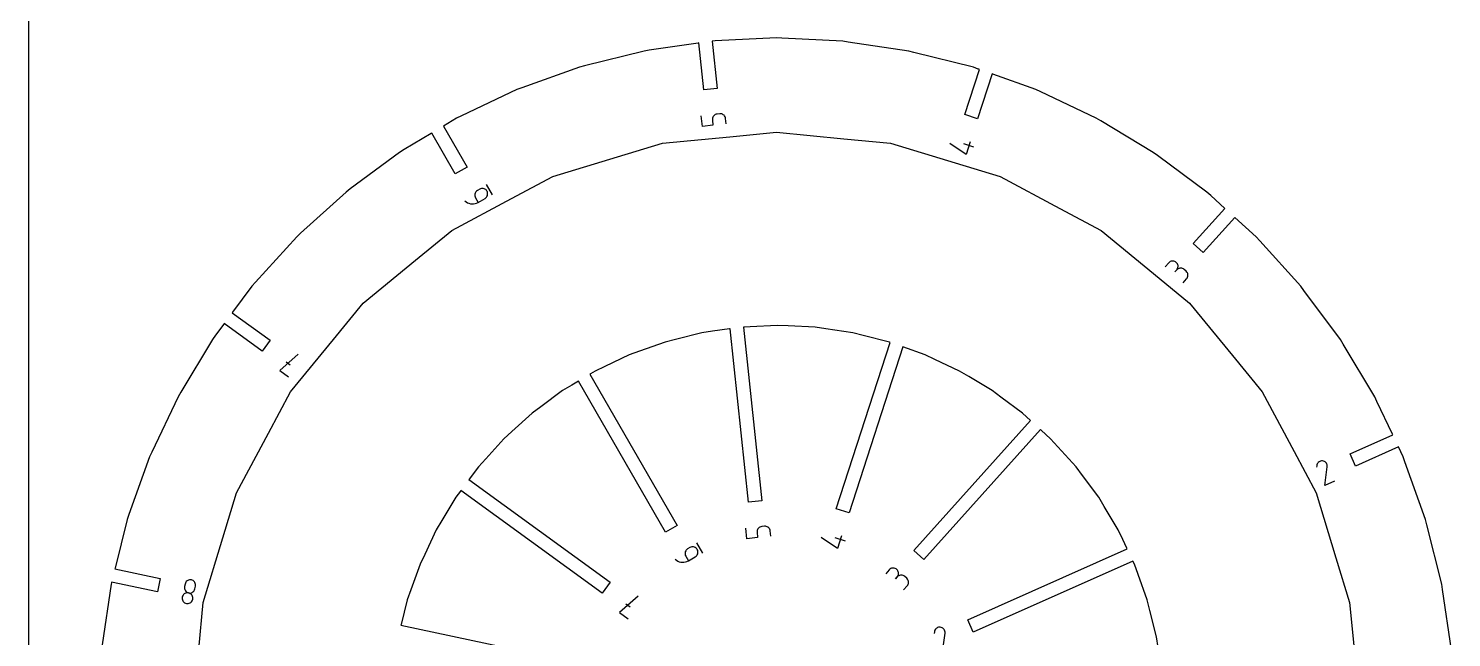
# Model space of a CAD drawing. Extents: x 0 to 800, y 0 to 1200.
# Drawn here: x 0 to 237.1, y 137.8 to 239.2 of the extents above; entities that cross this region are included whole.
import ezdxf

# ---------------------------------------------------------------- set-up
doc = ezdxf.new("R2010")
doc.units = 0
doc.header["$MEASUREMENT"] = 0
for name, color, linetype in [('annotation', 7, 'Continuous'), ('boundary', 7, 'Continuous'), ('frame', 7, 'Continuous'), ('hole', 7, 'Continuous')]:
    doc.layers.add(name, color=color, linetype=linetype)

msp = doc.modelspace()

# ---------------------------------------------------------------- linework, layer by layer
at = {"layer": 'annotation', "color": 1}
for p, q in [((112.28, 222.92), (112.09, 224.69)), ((114.05, 223.11), (112.28, 222.92)), ((113.98, 224.31), (113.95, 224.15)), ((113.95, 224.15), (113.95, 223.99)), ((113.95, 223.99), (114.05, 223.11)), ((114.03, 224.45), (113.98, 224.31)), ((114.1, 224.58), (114.03, 224.45)), ((114.2, 224.7), (114.1, 224.58)), ((114.31, 224.8), (114.2, 224.7)), ((114.44, 224.88), (114.31, 224.8)), ((114.59, 224.94), (114.44, 224.88)), ((114.74, 224.97), (114.59, 224.94)), ((115.18, 225.02), (114.74, 224.97)), ((114.74, 224.97), (114.74, 224.97)), ((115.34, 225.02), (115.18, 225.02)), ((115.5, 224.99), (115.34, 225.02)), ((115.64, 224.94), (115.5, 224.99)), ((115.77, 224.87), (115.64, 224.94)), ((115.89, 224.77), (115.77, 224.87)), ((115.99, 224.66), (115.89, 224.77)), ((116.07, 224.53), (115.99, 224.66)), ((116.13, 224.38), (116.07, 224.53)), ((116.16, 224.23), (116.13, 224.38)), ((116.25, 223.34), (116.16, 224.23)), ((116.16, 224.23), (116.16, 224.23)), ((156.21, 218.26), (153.53, 220.06)), ((157.54, 219.46), (155.85, 220.01)), ((156.9, 220.37), (156.21, 218.26)), ((74.37, 211.64), (74.35, 211.49)), ((74.35, 211.49), (74.36, 211.34)), ((74.36, 211.34), (74.4, 211.18)), ((74.4, 211.78), (74.37, 211.64)), ((74.47, 211.92), (74.4, 211.78)), ((74.4, 211.18), (74.47, 211.04)), ((74.55, 212.05), (74.47, 211.92)), ((74.47, 211.04), (74.92, 210.27)), ((74.66, 212.16), (74.55, 212.05)), ((74.8, 212.25), (74.66, 212.16)), ((75.18, 212.47), (74.8, 212.25)), ((74.8, 212.25), (74.8, 212.25)), ((75.32, 212.54), (75.18, 212.47)), ((75.47, 212.58), (75.32, 212.54)), ((75.63, 212.59), (75.47, 212.58)), ((75.78, 212.58), (75.63, 212.59)), ((75.93, 212.54), (75.78, 212.58)), ((76.06, 212.48), (75.93, 212.54)), ((76.19, 212.39), (76.06, 212.48)), ((76.07, 210.93), (76.2, 211.03)), ((76.3, 212.28), (76.19, 212.39)), ((76.2, 211.03), (76.31, 211.14)), ((76.39, 212.15), (76.3, 212.28)), ((76.31, 211.14), (76.39, 211.26)), ((77.33, 211.53), (76.33, 213.26)), ((76.46, 212), (76.39, 212.15)), ((76.39, 212.15), (76.39, 212.15)), ((76.39, 211.26), (76.46, 211.4)), ((76.5, 211.85), (76.46, 212)), ((76.46, 211.4), (76.5, 211.55)), ((76.51, 211.7), (76.5, 211.85)), ((76.5, 211.55), (76.51, 211.7)), ((72.71, 210.53), (72.71, 210.53)), ((72.71, 210.53), (72.92, 210.36)), ((72.92, 210.36), (73.14, 210.22)), ((73.14, 210.22), (73.39, 210.12)), ((73.39, 210.12), (73.64, 210.05)), ((73.64, 210.05), (73.9, 210.02)), ((73.9, 210.02), (74.16, 210.03)), ((74.16, 210.03), (74.42, 210.07)), ((74.42, 210.07), (74.67, 210.15)), ((74.67, 210.15), (74.92, 210.27)), ((74.92, 210.27), (76.07, 210.93)), ((76.07, 210.93), (76.07, 210.93)), ((189.99, 200.21), (189.4, 199.55)), ((190.11, 200.32), (189.99, 200.21)), ((190.24, 200.4), (190.11, 200.32)), ((190.38, 200.46), (190.24, 200.4)), ((190.53, 200.49), (190.38, 200.46)), ((190.68, 200.5), (190.53, 200.49)), ((190.83, 200.48), (190.68, 200.5)), ((190.98, 200.44), (190.83, 200.48)), ((191.12, 200.37), (190.98, 200.44)), ((191.25, 200.27), (191.12, 200.37)), ((191.36, 200.16), (191.25, 200.27)), ((191.25, 200.27), (191.25, 200.27)), ((191.44, 200.03), (191.36, 200.16)), ((191.41, 199.15), (191.48, 199.29)), ((191.56, 199.21), (191.43, 199.13)), ((191.5, 199.88), (191.44, 200.03)), ((191.48, 199.29), (191.52, 199.43)), ((191.53, 199.74), (191.5, 199.88)), ((191.52, 199.43), (191.54, 199.58)), ((191.54, 199.58), (191.53, 199.74)), ((191.71, 199.27), (191.56, 199.21)), ((191.85, 199.3), (191.71, 199.27)), ((192, 199.31), (191.85, 199.3)), ((192.15, 199.29), (192, 199.31)), ((192.3, 199.25), (192.15, 199.29)), ((192.44, 199.18), (192.3, 199.25)), ((192.57, 199.09), (192.44, 199.18)), ((191.31, 199.02), (191.02, 198.69)), ((191.02, 198.69), (191.31, 199.02)), ((191.31, 199.02), (191.41, 199.15)), ((191.43, 199.13), (191.31, 199.02)), ((191.31, 199.02), (191.31, 199.02)), ((192.37, 196.87), (192.96, 197.53)), ((192.9, 198.79), (192.57, 199.09)), ((192.57, 199.09), (192.57, 199.09)), ((193.01, 198.67), (192.9, 198.79)), ((192.96, 197.53), (193.06, 197.66)), ((192.96, 197.53), (192.96, 197.53)), ((193.09, 198.54), (193.01, 198.67)), ((193.06, 197.66), (193.13, 197.8)), ((193.15, 198.4), (193.09, 198.54)), ((193.13, 197.8), (193.17, 197.95)), ((193.18, 198.25), (193.15, 198.4)), ((193.17, 197.95), (193.19, 198.1)), ((193.19, 198.1), (193.18, 198.25)), ((44.93, 184.99), (41.86, 182.27)), ((42.91, 183.71), (43.63, 183.19)), ((41.86, 182.27), (43.3, 181.23)), ((214.64, 166.4), (214.63, 166.15)), ((214.67, 166.56), (214.64, 166.4)), ((214.73, 166.7), (214.67, 166.56)), ((214.81, 166.84), (214.73, 166.7)), ((214.91, 166.95), (214.81, 166.84)), ((215.03, 167.05), (214.91, 166.95)), ((215.16, 167.12), (215.03, 167.05)), ((215.3, 167.17), (215.16, 167.12)), ((215.46, 167.2), (215.3, 167.17)), ((215.62, 167.19), (215.46, 167.2)), ((215.78, 167.16), (215.62, 167.19)), ((215.62, 167.19), (215.62, 167.19)), ((215.92, 167.11), (215.78, 167.16)), ((216.05, 167.03), (215.92, 167.11)), ((215.98, 163.11), (216.4, 166.19)), ((216.17, 166.93), (216.05, 167.03)), ((216.26, 166.81), (216.17, 166.93)), ((216.34, 166.68), (216.26, 166.81)), ((216.39, 166.53), (216.34, 166.68)), ((216.41, 166.38), (216.39, 166.53)), ((216.4, 166.19), (216.4, 166.19)), ((216.4, 166.19), (216.4, 166.19)), ((216.4, 166.19), (216.41, 166.19)), ((216.41, 166.22), (216.41, 166.38)), ((216.41, 166.21), (216.41, 166.22)), ((216.41, 166.22), (216.41, 166.22)), ((216.41, 166.2), (216.41, 166.21)), ((216.41, 166.21), (216.41, 166.21)), ((216.41, 166.21), (216.41, 166.21)), ((216.41, 166.19), (216.41, 166.2)), ((216.41, 166.2), (216.41, 166.2)), ((216.41, 166.2), (216.41, 166.2)), ((217.6, 163.83), (215.98, 163.11)), ((119.71, 154.24), (119.53, 156)), ((121.49, 154.42), (119.71, 154.24)), ((121.42, 155.62), (121.39, 155.47)), ((121.39, 155.47), (121.39, 155.31)), ((121.39, 155.31), (121.49, 154.42)), ((121.47, 155.76), (121.42, 155.62)), ((121.54, 155.9), (121.47, 155.76)), ((121.64, 156.01), (121.54, 155.9)), ((121.75, 156.11), (121.64, 156.01)), ((121.88, 156.19), (121.75, 156.11)), ((122.02, 156.25), (121.88, 156.19)), ((122.18, 156.28), (122.02, 156.25)), ((122.62, 156.33), (122.18, 156.28)), ((122.18, 156.28), (122.18, 156.28)), ((122.78, 156.33), (122.62, 156.33)), ((122.94, 156.3), (122.78, 156.33)), ((123.08, 156.25), (122.94, 156.3)), ((123.21, 156.18), (123.08, 156.25)), ((123.33, 156.08), (123.21, 156.18)), ((123.43, 155.97), (123.33, 156.08)), ((123.51, 155.84), (123.43, 155.97)), ((123.57, 155.69), (123.51, 155.84)), ((123.6, 155.54), (123.57, 155.69)), ((123.69, 154.65), (123.6, 155.54)), ((123.6, 155.54), (123.6, 155.54)), ((134.79, 152.62), (132.1, 154.43)), ((136.11, 153.82), (134.42, 154.37)), ((135.47, 154.73), (134.79, 152.62)), ((109.4, 151.93), (109.39, 151.78)), ((109.39, 151.78), (109.4, 151.63)), ((109.44, 152.08), (109.4, 151.93)), ((109.51, 152.22), (109.44, 152.08)), ((109.59, 152.34), (109.51, 152.22)), ((109.7, 152.45), (109.59, 152.34)), ((109.83, 152.55), (109.7, 152.45)), ((110.22, 152.77), (109.83, 152.55)), ((109.83, 152.55), (109.83, 152.55)), ((110.36, 152.83), (110.22, 152.77)), ((110.51, 152.87), (110.36, 152.83)), ((110.67, 152.89), (110.51, 152.87)), ((110.82, 152.87), (110.67, 152.89)), ((110.96, 152.83), (110.82, 152.87)), ((111.1, 152.77), (110.96, 152.83)), ((111.23, 152.68), (111.1, 152.77)), ((111.34, 152.57), (111.23, 152.68)), ((111.43, 152.44), (111.34, 152.57)), ((112.36, 151.83), (111.36, 153.56)), ((111.5, 152.3), (111.43, 152.44)), ((111.43, 152.44), (111.43, 152.44)), ((111.54, 152.15), (111.5, 152.3)), ((111.5, 151.7), (111.54, 151.84)), ((111.55, 151.99), (111.54, 152.15)), ((111.54, 151.84), (111.55, 151.99)), ((107.74, 150.83), (107.74, 150.83)), ((107.74, 150.83), (107.95, 150.66)), ((107.95, 150.66), (108.18, 150.52)), ((108.18, 150.52), (108.43, 150.42)), ((108.43, 150.42), (108.68, 150.35)), ((108.68, 150.35), (108.94, 150.32)), ((108.94, 150.32), (109.2, 150.32)), ((109.2, 150.32), (109.46, 150.37)), ((109.4, 151.63), (109.44, 151.48)), ((109.44, 151.48), (109.51, 151.33)), ((109.46, 150.37), (109.71, 150.45)), ((109.51, 151.33), (109.95, 150.56)), ((109.71, 150.45), (109.95, 150.56)), ((109.95, 150.56), (111.11, 151.23)), ((111.11, 151.23), (111.24, 151.32)), ((111.11, 151.23), (111.11, 151.23)), ((111.24, 151.32), (111.35, 151.43)), ((111.35, 151.43), (111.43, 151.56)), ((111.43, 151.56), (111.5, 151.7)), ((26.3, 147.11), (26.21, 146.99)), ((26.42, 147.22), (26.3, 147.11)), ((26.54, 147.3), (26.42, 147.22)), ((26.68, 147.36), (26.54, 147.3)), ((26.83, 147.39), (26.68, 147.36)), ((26.99, 147.4), (26.83, 147.39)), ((27.14, 147.38), (26.99, 147.4)), ((27.3, 147.33), (27.14, 147.38)), ((27.14, 147.38), (27.14, 147.38)), ((27.44, 147.26), (27.3, 147.33)), ((27.56, 147.17), (27.44, 147.26)), ((27.66, 147.06), (27.56, 147.17)), ((27.74, 146.93), (27.66, 147.06)), ((143.42, 149.07), (142.83, 148.41)), ((143.54, 149.18), (143.42, 149.07)), ((143.67, 149.26), (143.54, 149.18)), ((143.81, 149.32), (143.67, 149.26)), ((143.96, 149.35), (143.81, 149.32)), ((144.11, 149.36), (143.96, 149.35)), ((144.26, 149.34), (144.11, 149.36)), ((144.41, 149.3), (144.26, 149.34)), ((144.55, 149.23), (144.41, 149.3)), ((144.74, 147.88), (144.45, 147.55)), ((144.45, 147.55), (144.74, 147.88)), ((144.68, 149.13), (144.55, 149.23)), ((144.79, 149.02), (144.68, 149.13)), ((144.68, 149.13), (144.68, 149.13)), ((144.74, 147.88), (144.84, 148.01)), ((144.86, 147.99), (144.74, 147.88)), ((144.74, 147.88), (144.74, 147.88)), ((144.87, 148.89), (144.79, 149.02)), ((144.84, 148.01), (144.91, 148.15)), ((144.99, 148.07), (144.86, 147.99)), ((144.93, 148.74), (144.87, 148.89)), ((144.91, 148.15), (144.95, 148.29)), ((144.96, 148.6), (144.93, 148.74)), ((144.95, 148.29), (144.97, 148.44)), ((144.97, 148.44), (144.96, 148.6)), ((145.14, 148.13), (144.99, 148.07)), ((145.28, 148.16), (145.14, 148.13)), ((145.43, 148.17), (145.28, 148.16)), ((145.59, 148.15), (145.43, 148.17)), ((145.73, 148.11), (145.59, 148.15)), ((145.87, 148.04), (145.73, 148.11)), ((146, 147.95), (145.87, 148.04)), ((146.33, 147.65), (146, 147.95)), ((146, 147.95), (146, 147.95)), ((146.44, 147.53), (146.33, 147.65)), ((146.52, 147.4), (146.44, 147.53)), ((146.58, 147.26), (146.52, 147.4)), ((146.61, 147.11), (146.58, 147.26)), ((146.62, 146.96), (146.61, 147.11)), ((25.68, 144.68), (25.63, 144.53)), ((25.75, 144.82), (25.68, 144.68)), ((25.84, 144.94), (25.75, 144.82)), ((25.95, 145.04), (25.84, 144.94)), ((26.08, 145.13), (25.95, 145.04)), ((26, 146.27), (25.98, 146.11)), ((25.98, 146.11), (25.99, 145.95)), ((25.99, 145.95), (26.03, 145.8)), ((26.09, 146.7), (26, 146.27)), ((26, 146.27), (26, 146.27)), ((26.03, 145.8), (26.09, 145.66)), ((26.22, 145.19), (26.08, 145.13)), ((26.14, 146.85), (26.09, 146.7)), ((26.09, 145.66), (26.17, 145.54)), ((26.21, 146.99), (26.14, 146.85)), ((26.17, 145.54), (26.27, 145.42)), ((26.37, 145.22), (26.22, 145.19)), ((26.27, 145.42), (26.39, 145.33)), ((26.52, 145.23), (26.37, 145.22)), ((26.39, 145.33), (26.53, 145.26)), ((26.68, 145.21), (26.52, 145.23)), ((26.53, 145.26), (26.68, 145.21)), ((26.68, 145.21), (26.68, 145.21)), ((26.68, 145.21), (26.84, 145.19)), ((26.84, 145.16), (26.68, 145.21)), ((26.68, 145.21), (26.68, 145.21)), ((26.84, 145.19), (27, 145.2)), ((26.97, 145.09), (26.84, 145.16)), ((27.1, 145), (26.97, 145.09)), ((27, 145.2), (27.15, 145.24)), ((27.2, 144.89), (27.1, 145)), ((27.15, 145.24), (27.29, 145.3)), ((27.28, 144.76), (27.2, 144.89)), ((27.34, 144.62), (27.28, 144.76)), ((27.29, 145.3), (27.41, 145.38)), ((27.41, 145.38), (27.53, 145.48)), ((27.53, 145.48), (27.62, 145.61)), ((27.62, 145.61), (27.69, 145.74)), ((27.69, 145.74), (27.74, 145.9)), ((27.8, 146.79), (27.74, 146.93)), ((27.74, 145.9), (27.83, 146.33)), ((27.84, 146.64), (27.8, 146.79)), ((27.83, 146.33), (27.85, 146.49)), ((27.83, 146.33), (27.83, 146.33)), ((27.85, 146.49), (27.84, 146.64)), ((101.57, 144.68), (98.5, 141.96)), ((145.8, 145.73), (146.39, 146.39)), ((146.39, 146.39), (146.49, 146.52)), ((146.39, 146.39), (146.39, 146.39)), ((146.49, 146.52), (146.56, 146.66)), ((146.56, 146.66), (146.6, 146.81)), ((146.6, 146.81), (146.62, 146.96)), ((25.63, 144.53), (25.61, 144.37)), ((25.61, 144.37), (25.62, 144.21)), ((25.62, 144.21), (25.66, 144.06)), ((25.63, 144.53), (25.63, 144.53)), ((25.66, 144.06), (25.72, 143.92)), ((25.72, 143.92), (25.8, 143.8)), ((25.8, 143.8), (25.9, 143.69)), ((25.9, 143.69), (26.02, 143.59)), ((26.02, 143.59), (26.16, 143.52)), ((26.16, 143.52), (26.31, 143.47)), ((26.31, 143.47), (26.31, 143.47)), ((26.31, 143.47), (26.47, 143.45)), ((26.47, 143.45), (26.63, 143.46)), ((26.63, 143.46), (26.78, 143.5)), ((26.78, 143.5), (26.92, 143.56)), ((26.92, 143.56), (27.04, 143.64)), ((27.04, 143.64), (27.16, 143.75)), ((27.16, 143.75), (27.25, 143.87)), ((27.25, 143.87), (27.32, 144)), ((27.32, 144), (27.37, 144.16)), ((27.38, 144.47), (27.34, 144.62)), ((27.37, 144.16), (27.39, 144.32)), ((27.37, 144.16), (27.37, 144.16)), ((27.39, 144.32), (27.38, 144.47)), ((99.55, 143.4), (100.27, 142.88)), ((98.5, 141.96), (99.94, 140.92)), ((150.95, 138.72), (150.93, 138.47)), ((150.98, 138.88), (150.95, 138.72)), ((151.04, 139.02), (150.98, 138.88)), ((151.12, 139.15), (151.04, 139.02)), ((151.22, 139.27), (151.12, 139.15)), ((151.33, 139.36), (151.22, 139.27)), ((151.47, 139.44), (151.33, 139.36)), ((151.61, 139.49), (151.47, 139.44)), ((151.77, 139.51), (151.61, 139.49)), ((151.93, 139.51), (151.77, 139.51)), ((152.08, 139.48), (151.93, 139.51)), ((151.93, 139.51), (151.93, 139.51)), ((152.23, 139.42), (152.08, 139.48)), ((152.36, 139.34), (152.23, 139.42)), ((152.29, 135.42), (152.71, 138.5)), ((152.47, 139.24), (152.36, 139.34)), ((152.57, 139.13), (152.47, 139.24)), ((152.64, 138.99), (152.57, 139.13)), ((152.69, 138.85), (152.64, 138.99)), ((152.72, 138.69), (152.69, 138.85)), ((152.71, 138.52), (152.72, 138.53)), ((152.71, 138.51), (152.71, 138.52)), ((152.71, 138.52), (152.71, 138.52)), ((152.71, 138.52), (152.71, 138.52)), ((152.71, 138.5), (152.71, 138.51)), ((152.71, 138.51), (152.71, 138.51)), ((152.71, 138.51), (152.71, 138.51)), ((152.71, 138.5), (152.71, 138.5)), ((152.72, 138.53), (152.72, 138.69)), ((152.72, 138.53), (152.72, 138.53)), ((152.72, 138.53), (152.72, 138.53)), ((152.72, 138.53), (152.72, 138.53))]:
    msp.add_line(p, q, dxfattribs=at)
at = {"layer": 'boundary', "color": 5}
for p, q in [((114.05, 237.13), (113.92, 237.12)), ((113.92, 237.12), (114.75, 229.23)), ((114.43, 237.15), (114.05, 237.13)), ((124.62, 237.65), (114.43, 237.15)), ((125.5, 237.61), (124.62, 237.65)), ((135.7, 237.11), (125.5, 237.61)), ((102.57, 235.48), (92.67, 233)), ((103.44, 235.61), (102.57, 235.48)), ((111.57, 236.81), (103.44, 235.61)), ((111.69, 236.83), (111.57, 236.81)), ((112.52, 229), (111.69, 236.83)), ((136.57, 236.98), (135.7, 237.11)), ((146.67, 235.48), (136.57, 236.98)), ((147.53, 235.26), (146.67, 235.48)), ((157.43, 232.78), (147.53, 235.26)), ((91.81, 232.78), (82.2, 229.34)), ((92.67, 233), (91.81, 232.78)), ((156.01, 224.88), (158.46, 232.41)), ((158.26, 232.48), (157.43, 232.78)), ((158.34, 232.46), (158.26, 232.48)), ((158.46, 232.41), (158.34, 232.46)), ((160.58, 231.66), (158.15, 224.19)), ((160.7, 231.61), (160.58, 231.66)), ((167.87, 229.05), (160.7, 231.61)), ((81.36, 229.05), (72.14, 224.68)), ((82.2, 229.34), (81.36, 229.05)), ((114.75, 229.23), (112.52, 229)), ((168.68, 228.67), (167.87, 229.05)), ((177.9, 224.3), (168.68, 228.67)), ((71.34, 224.3), (69.13, 222.98)), ((69.13, 222.98), (73.07, 216.15)), ((72.14, 224.68), (71.34, 224.3)), ((158.15, 224.19), (156.01, 224.88)), ((178.66, 223.85), (177.9, 224.3)), ((187.42, 218.6), (178.66, 223.85)), ((67.09, 221.76), (62.58, 219.06)), ((67.2, 221.82), (67.09, 221.76)), ((71.12, 215.02), (67.2, 221.82)), ((61.82, 218.6), (53.62, 212.52)), ((62.58, 219.06), (61.82, 218.6)), ((188.13, 218.07), (187.42, 218.6)), ((73.07, 216.15), (71.12, 215.02)), ((196.32, 211.99), (188.13, 218.07)), ((52.91, 211.99), (45.35, 205.14)), ((53.62, 212.52), (52.91, 211.99)), ((196.98, 211.4), (196.32, 211.99)), ((199.33, 209.27), (196.98, 211.4)), ((194.07, 203.43), (199.33, 209.27)), ((200.99, 207.76), (195.74, 201.93)), ((204.54, 204.54), (200.99, 207.76)), ((44.69, 204.54), (37.84, 196.98)), ((45.35, 205.14), (44.69, 204.54)), ((205.14, 203.89), (204.54, 204.54)), ((195.74, 201.93), (194.07, 203.43)), ((211.99, 196.32), (205.14, 203.89)), ((37.84, 196.98), (37.24, 196.32)), ((37.24, 196.32), (34.02, 191.98)), ((212.52, 195.61), (211.99, 196.32)), ((218.6, 187.42), (212.52, 195.61)), ((32.54, 189.98), (31.16, 188.13)), ((32.61, 190.08), (32.54, 189.98)), ((38.95, 185.47), (32.61, 190.08)), ((34.02, 191.98), (33.95, 191.88)), ((33.95, 191.88), (40.27, 187.29)), ((124.76, 189.77), (120.25, 189.55)), ((126.56, 189.68), (124.76, 189.77)), ((30.64, 187.42), (25.39, 178.66)), ((31.16, 188.13), (30.64, 187.42)), ((107.81, 187.43), (106.06, 187)), ((112.19, 188.53), (107.81, 187.43)), ((113.98, 188.8), (112.19, 188.53)), ((116.79, 189.21), (113.98, 188.8)), ((116.92, 189.23), (116.79, 189.21)), ((119.96, 160.31), (116.92, 189.23)), ((119.28, 189.5), (119.15, 189.49)), ((119.15, 189.49), (122.19, 160.54)), ((120.25, 189.55), (119.28, 189.5)), ((131.07, 189.46), (126.56, 189.68)), ((132.86, 189.19), (131.07, 189.46)), ((137.33, 188.53), (132.86, 189.19)), ((139.08, 188.09), (137.33, 188.53)), ((143.46, 187), (139.08, 188.09)), ((219.06, 186.65), (218.6, 187.42)), ((40.27, 187.29), (38.95, 185.47)), ((101.81, 185.47), (100.11, 184.87)), ((106.06, 187), (101.81, 185.47)), ((134.59, 159.24), (143.59, 186.95)), ((145.71, 186.19), (136.73, 158.55)), ((143.47, 186.99), (143.46, 187)), ((143.59, 186.95), (143.47, 186.99)), ((149.41, 184.87), (145.71, 186.19)), ((224.3, 177.9), (219.06, 186.65)), ((96.03, 182.93), (94.4, 182.16)), ((100.11, 184.87), (96.03, 182.93)), ((151.04, 184.1), (149.41, 184.87)), ((155.12, 182.16), (151.04, 184.1)), ((91.62, 180.5), (90.52, 179.84)), ((106.16, 155.32), (91.62, 180.5)), ((93.66, 181.72), (93.55, 181.66)), ((93.55, 181.66), (108.11, 156.44)), ((94.4, 182.16), (93.66, 181.72)), ((156.67, 181.24), (155.12, 182.16)), ((160.55, 178.91), (156.67, 181.24)), ((24.93, 177.9), (20.57, 168.68)), ((25.39, 178.66), (24.93, 177.9)), ((88.98, 178.91), (85.35, 176.22)), ((90.52, 179.84), (88.98, 178.91)), ((161.99, 177.84), (160.55, 178.91)), ((165.62, 175.15), (161.99, 177.84)), ((224.68, 177.1), (224.3, 177.9)), ((85.35, 176.22), (83.9, 175.15)), ((227.25, 171.68), (224.68, 177.1)), ((83.9, 175.15), (80.55, 172.11)), ((147.5, 152.29), (166.98, 173.92)), ((166.96, 173.94), (165.62, 175.15)), ((166.98, 173.92), (166.96, 173.94)), ((79.21, 170.9), (76.18, 167.56)), ((80.55, 172.11), (79.21, 170.9)), ((168.64, 172.41), (149.17, 150.79)), ((168.74, 172.33), (168.64, 172.41)), ((170.31, 170.9), (168.74, 172.33)), ((171.52, 169.57), (170.31, 170.9)), ((220.2, 168.41), (227.3, 171.57)), ((227.3, 171.57), (227.25, 171.68)), ((20.57, 168.68), (20.19, 167.87)), ((174.55, 166.22), (171.52, 169.57)), ((221.12, 166.35), (220.2, 168.41)), ((228.26, 169.53), (221.12, 166.35)), ((229.05, 167.87), (228.26, 169.53)), ((20.19, 167.87), (16.75, 158.26)), ((74.97, 166.22), (73.45, 164.18)), ((76.18, 167.56), (74.97, 166.22)), ((175.63, 164.77), (174.55, 166.22)), ((229.34, 167.04), (229.05, 167.87)), ((232.78, 157.43), (229.34, 167.04)), ((73.45, 164.18), (73.38, 164.08)), ((73.38, 164.08), (96.91, 146.98)), ((178.32, 161.14), (175.63, 164.77)), ((71.97, 162.17), (71.2, 161.14)), ((72.04, 162.27), (71.97, 162.17)), ((95.59, 145.16), (72.04, 162.27)), ((71.2, 161.14), (68.88, 157.27)), ((122.19, 160.54), (119.96, 160.31)), ((136.73, 158.55), (134.59, 159.24)), ((179.24, 159.6), (178.32, 161.14)), ((181.57, 155.72), (179.24, 159.6)), ((16.45, 157.43), (14.42, 149.32)), ((16.75, 158.26), (16.45, 157.43)), ((68.88, 157.27), (67.95, 155.72)), ((233, 156.57), (232.78, 157.43)), ((235.48, 146.67), (233, 156.57)), ((67.95, 155.72), (66.02, 151.64)), ((108.11, 156.44), (106.16, 155.32)), ((182.34, 154.09), (181.57, 155.72)), ((149.17, 150.79), (147.5, 152.29)), ((156.51, 140.72), (183.07, 152.55)), ((183.01, 152.66), (182.34, 154.09)), ((183.07, 152.55), (183.01, 152.66)), ((65.25, 150.01), (63.73, 145.75)), ((66.02, 151.64), (65.25, 150.01)), ((184.03, 150.51), (157.42, 138.67)), ((184.27, 150.01), (184.03, 150.51)), ((184.88, 148.31), (184.27, 150.01)), ((13.85, 147.01), (13.82, 146.89)), ((21.48, 145.39), (13.85, 147.01)), ((14.42, 149.32), (14.39, 149.2)), ((14.39, 149.2), (21.95, 147.59)), ((21.95, 147.59), (21.48, 145.39)), ((186.4, 144.05), (184.88, 148.31)), ((13.76, 146.67), (12.26, 136.57)), ((13.82, 146.89), (13.76, 146.67)), ((63.73, 145.75), (63.12, 144.06)), ((96.91, 146.98), (95.59, 145.16)), ((235.61, 145.79), (235.48, 146.67)), ((237.11, 135.7), (235.61, 145.79)), ((63.12, 144.06), (62.09, 139.95)), ((186.84, 142.31), (186.4, 144.05)), ((187.94, 137.92), (186.84, 142.31)), ((62.09, 139.95), (62.06, 139.83)), ((157.42, 138.67), (156.51, 140.72)), ((62.06, 139.83), (90.5, 133.79)), ((188.2, 136.14), (187.94, 137.92))]:
    msp.add_line(p, q, dxfattribs=at)
at = {"layer": 'frame', "color": 5}
msp.add_line((0, 1200), (0, 0), dxfattribs=at)
at = {"layer": 'hole', "color": 5}
for p, q in [((105.62, 220.11), (116.85, 221.21)), ((116.85, 221.21), (124.62, 221.98)), ((124.62, 221.98), (135.85, 220.87)), ((135.85, 220.87), (143.61, 220.11)), ((98.16, 217.84), (105.62, 220.11)), ((143.61, 220.11), (154.41, 216.83)), ((87.36, 214.57), (98.16, 217.84)), ((154.41, 216.83), (161.88, 214.57)), ((80.48, 210.89), (87.36, 214.57)), ((161.88, 214.57), (171.83, 209.25)), ((70.53, 205.57), (80.48, 210.89)), ((171.83, 209.25), (178.71, 205.57)), ((64.5, 200.62), (70.53, 205.57)), ((178.71, 205.57), (187.43, 198.41)), ((55.78, 193.46), (64.5, 200.62)), ((187.43, 198.41), (193.46, 193.46)), ((50.83, 187.43), (55.78, 193.46)), ((193.46, 193.46), (200.62, 184.74)), ((43.67, 178.71), (50.83, 187.43)), ((200.62, 184.74), (205.57, 178.71)), ((39.99, 171.83), (43.67, 178.71)), ((205.57, 178.71), (210.89, 168.76)), ((34.67, 161.88), (39.99, 171.83)), ((210.89, 168.76), (214.57, 161.88)), ((32.41, 154.41), (34.67, 161.88)), ((214.57, 161.88), (217.84, 151.08)), ((29.13, 143.61), (32.41, 154.41)), ((217.84, 151.08), (220.11, 143.61)), ((28.37, 135.85), (29.13, 143.61)), ((220.11, 143.61), (221.21, 132.38))]:
    msp.add_line(p, q, dxfattribs=at)

doc.saveas('drawing.dxf')
